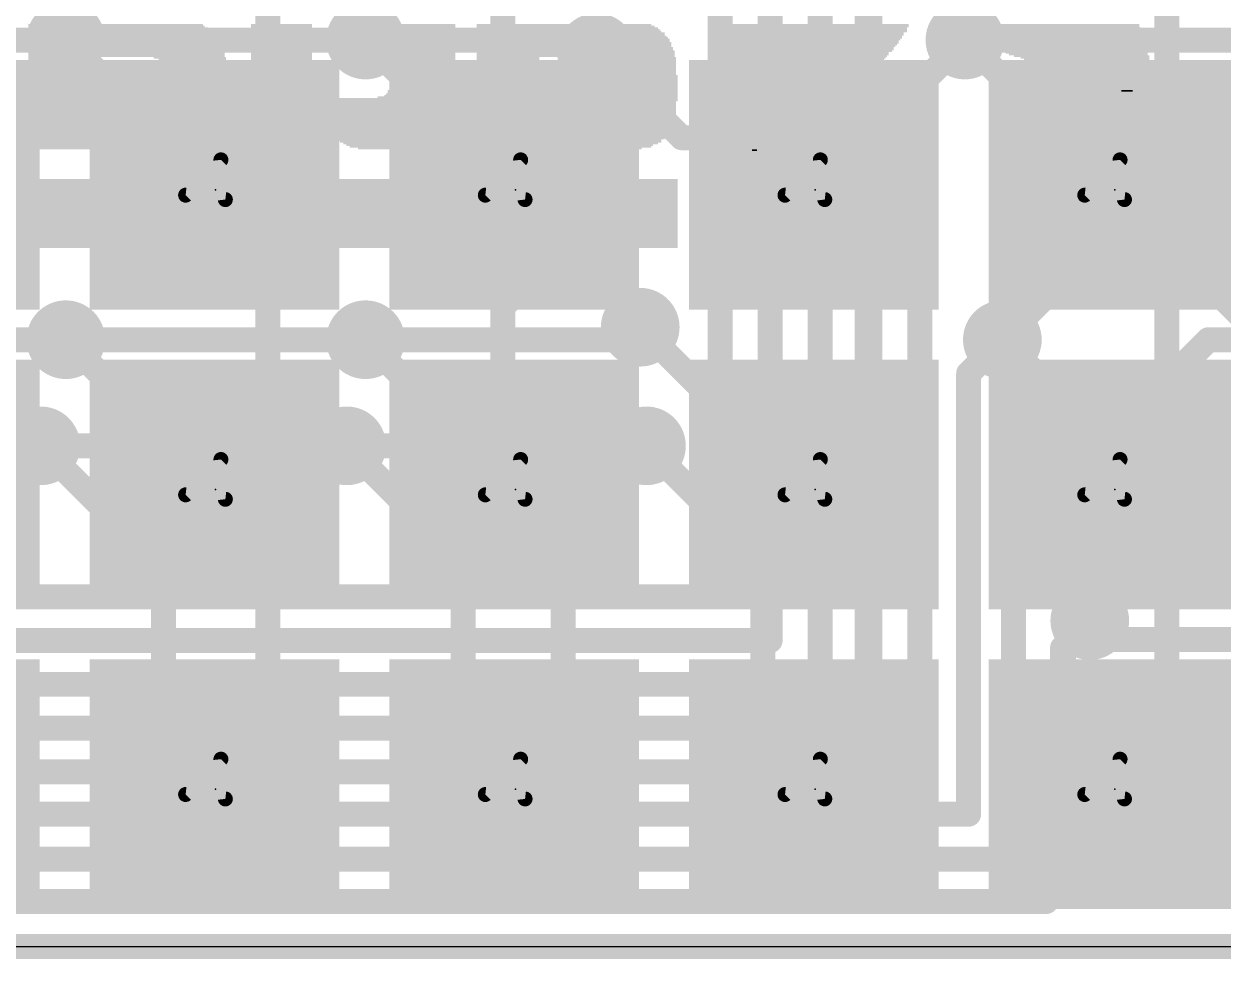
# Model space of a CAD drawing. Extents: x -0.1 to 66, y -0.1 to 31.
# Drawn here: x 24.35 to 36.55, y -0.13 to 9.38 of the extents above; entities that cross this region are included whole.
import ezdxf

# ---------------------------------------------------------------- set-up
doc = ezdxf.new("R2010")
doc.units = 0
for name, color, linetype in [('1', 12, 'CONTINUOUS'), ('16', 132, 'CONTINUOUS'), ('18', 110, 'CONTINUOUS'), ('20', 53, 'CONTINUOUS'), ('21', 40, 'CONTINUOUS'), ('22', 6, 'CONTINUOUS'), ('23', 40, 'CONTINUOUS')]:
    doc.layers.add(name, color=color, linetype=linetype)

# ---------------------------------------------------------------- blocks, each defined once
blk = doc.blocks.new('RECT')
blk.add_solid([(-0.5, -0.5), (0.5, -0.5), (-0.5, 0.5), (0.5, 0.5)])
blk = doc.blocks.new('ROUNDV')
at = {"const_width": 0.5}
blk.add_lwpolyline([(0, -0.25, 1), (0, 0.25, 1), (0, -0.25)], format="xyb", dxfattribs=at)

msp = doc.modelspace()

# ---------------------------------------------------------------- linework, layer by layer
at = {"layer": '1', "const_width": 0.254}
for points in [[(26.832, 7.1659), (26.832, 10.2139)], [(32.928, 7.1659), (32.928, 10.2139)], [(35.976, 7.1659), (35.976, 10.2139)], [(29.2227, 8.9662), (29.2227, 9.5565)], [(25.7714, 8.2265), (24.7777, 9.2202)], [(27.8257, 9.2202), (28.8194, 8.2265)], [(33.9217, 9.2202), (34.9154, 8.2265)], [(31.0419, 8.2265), (30.1752, 9.0932)], [(29.88, 8.3089), (29.2227, 8.9662)], [(29.88, 7.1659), (29.88, 8.3089)], [(29.88, 8.3089), (29.88, 8.3089)], [(31.8674, 8.2265), (31.0419, 8.2265)], [(26.832, 4.1179), (26.832, 7.1659)], [(29.2227, 6.5085), (29.88, 7.1659)], [(32.928, 4.1179), (32.928, 7.1659)], [(35.976, 7.1659), (35.976, 4.1179)], [(36.9697, 6.1722), (35.976, 7.1659)], [(29.2227, 5.9182), (29.2227, 6.5085)], [(31.7404, 5.1785), (30.6197, 6.2992)], [(25.7714, 5.1785), (24.7777, 6.1722)], [(28.8194, 5.1785), (27.8257, 6.1722)], [(34.9154, 5.5595), (34.3027, 6.1722)], [(29.88, 5.2609), (29.2227, 5.9182)], [(34.9154, 5.1785), (34.9154, 5.5595)], [(29.88, 5.2609), (29.88, 4.1179)], [(31.8674, 5.1785), (31.7404, 5.1785)], [(25.7714, 3.845), (24.5237, 5.0927)], [(28.8194, 3.9085), (27.6352, 5.0927)], [(31.8674, 3.9085), (30.6832, 5.0927)], [(26.832, 1.0699), (26.832, 4.1179)], [(29.8354, 4.0732), (29.88, 4.1179)], [(29.8354, 4.0732), (29.8354, 1.1145)], [(29.88, 4.1179), (29.88, 4.1179)], [(32.928, 1.0699), (32.928, 4.1179)], [(35.976, 1.0699), (35.976, 4.1179)], [(28.8194, 2.1305), (28.8194, 3.9085)], [(31.8674, 2.1305), (31.8674, 3.9085)], [(25.7714, 2.1305), (25.7714, 3.845)], [(34.9154, 3.0384), (35.1917, 3.3147)], [(34.9154, 2.1305), (34.9154, 3.0384)], [(29.8354, 1.1145), (29.88, 1.0699)]]:
    msp.add_lwpolyline(points, dxfattribs=at)
at = {"layer": '1', "const_width": 0.127}
for points in [[(24.8226, 9.2651, 1), (24.7328, 9.1753)], [(27.8706, 9.2651, 1), (27.7808, 9.1753)], [(33.9666, 9.2651, 1), (33.8768, 9.1753)], [(30.2201, 9.1381, 1), (30.1303, 9.0483)], [(29.2676, 9.0111, 1), (29.1778, 8.9213)], [(29.1592, 8.9662, 1), (29.2862, 8.9662)], [(29.9435, 8.3089, 1), (29.8165, 8.3089)], [(29.8351, 8.3538, 1), (29.9249, 8.264)], [(29.9249, 8.264, 1), (29.8351, 8.3538)], [(29.8351, 8.264, 1), (29.9249, 8.3538)], [(25.7265, 8.1816, 1), (25.8163, 8.2714)], [(28.7745, 8.1816, 1), (28.8643, 8.2714)], [(31.0419, 8.29, 1), (31.0419, 8.163)], [(30.997, 8.1816, 1), (31.0868, 8.2714)], [(31.8674, 8.163, 1), (31.8674, 8.29)], [(34.8705, 8.1816, 1), (34.9603, 8.2714)], [(26.8955, 7.1659, 1), (26.7685, 7.1659)], [(26.7685, 7.1659, 1), (26.8955, 7.1659)], [(29.8165, 7.1659, 1), (29.9435, 7.1659)], [(29.9249, 7.121, 1), (29.8351, 7.2108)], [(32.9915, 7.1659, 1), (32.8645, 7.1659)], [(32.8645, 7.1659, 1), (32.9915, 7.1659)], [(36.0395, 7.1659, 1), (35.9125, 7.1659)], [(36.0209, 7.2108, 1), (35.9311, 7.121)], [(35.9125, 7.1659, 1), (36.0395, 7.1659)], [(29.2862, 6.5085, 1), (29.1592, 6.5085)], [(29.1778, 6.5534, 1), (29.2676, 6.4636)], [(30.6646, 6.3441, 1), (30.5748, 6.2543)], [(24.8226, 6.2171, 1), (24.7328, 6.1273)], [(27.8706, 6.2171, 1), (27.7808, 6.1273)], [(34.3476, 6.2171, 1), (34.2578, 6.1273)], [(29.2676, 5.9631, 1), (29.1778, 5.8733)], [(29.1592, 5.9182, 1), (29.2862, 5.9182)], [(34.9789, 5.5595, 1), (34.8519, 5.5595)], [(34.8705, 5.5146, 1), (34.9603, 5.6044)], [(29.9435, 5.2609, 1), (29.8165, 5.2609)], [(29.8351, 5.216, 1), (29.9249, 5.3058)], [(25.7265, 5.1336, 1), (25.8163, 5.2234)], [(28.7745, 5.1336, 1), (28.8643, 5.2234)], [(31.7404, 5.242, 1), (31.7404, 5.115)], [(31.6955, 5.1336, 1), (31.7853, 5.2234)], [(31.8674, 5.115, 1), (31.8674, 5.242)], [(24.5686, 5.1376, 1), (24.4788, 5.0478)], [(27.6801, 5.1376, 1), (27.5903, 5.0478)], [(30.7281, 5.1376, 1), (30.6383, 5.0478)], [(34.8519, 5.1785, 1), (34.9789, 5.1785)], [(26.8955, 4.1179, 1), (26.7685, 4.1179)], [(26.7685, 4.1179, 1), (26.8955, 4.1179)], [(29.8989, 4.0732, 1), (29.7719, 4.0732)], [(29.7905, 4.1181, 1), (29.8803, 4.0283)], [(29.8351, 4.1628, 1), (29.9249, 4.073)], [(29.8165, 4.1179, 1), (29.9435, 4.1179)], [(29.9249, 4.073, 1), (29.8351, 4.1628)], [(29.9249, 4.073, 1), (29.8351, 4.1628)], [(32.9915, 4.1179, 1), (32.8645, 4.1179)], [(32.8645, 4.1179, 1), (32.9915, 4.1179)], [(36.0395, 4.1179, 1), (35.9125, 4.1179)], [(35.9125, 4.1179, 1), (36.0395, 4.1179)], [(28.8829, 3.9085, 1), (28.7559, 3.9085)], [(31.9309, 3.9085, 1), (31.8039, 3.9085)], [(25.8349, 3.845, 1), (25.7079, 3.845)], [(25.7265, 3.8001, 1), (25.8163, 3.8899)], [(28.7745, 3.8636, 1), (28.8643, 3.9534)], [(31.8225, 3.8636, 1), (31.9123, 3.9534)], [(35.2366, 3.2698, 1), (35.1468, 3.3596)], [(34.9789, 3.0384, 1), (34.8519, 3.0384)], [(34.8705, 3.0833, 1), (34.9603, 2.9935)], [(25.7079, 2.1305, 1), (25.8349, 2.1305)], [(28.7559, 2.1305, 1), (28.8829, 2.1305)], [(31.8039, 2.1305, 1), (31.9309, 2.1305)], [(34.8519, 2.1305, 1), (34.9789, 2.1305)], [(29.8803, 1.1594, 1), (29.7905, 1.0696)], [(26.7685, 1.0699, 1), (26.8955, 1.0699)], [(29.7719, 1.1145, 1), (29.8989, 1.1145)], [(29.8351, 1.025, 1), (29.9249, 1.1148)], [(32.8645, 1.0699, 1), (32.9915, 1.0699)], [(35.9125, 1.0699, 1), (36.0395, 1.0699)]]:
    msp.add_lwpolyline(points, format="xyb", dxfattribs=at)
at = {"layer": '16', "const_width": 0.254}
for points in [[(31.4325, 18.923), (31.4325, 3.7465)], [(31.9405, 16.383), (31.9405, 3.1115)], [(32.4485, 13.843), (32.4485, 2.667)], [(32.9565, 11.303), (32.9565, 2.2225)], [(21.7297, 9.2202), (24.7777, 9.2202)], [(24.7777, 9.2202), (27.8257, 9.2202)], [(27.8257, 9.2202), (30.0482, 9.2202)], [(30.0482, 9.2202), (30.1752, 9.0932)], [(33.4645, 8.763), (33.9217, 9.2202)], [(36.9697, 9.2202), (33.9217, 9.2202)], [(33.4645, 8.763), (33.4645, 1.778)], [(35.8267, 7.6962), (34.3027, 6.1722)], [(35.8267, 7.6962), (38.4937, 7.6962)], [(30.4927, 6.1722), (30.6197, 6.2992)], [(24.7777, 6.1722), (21.7297, 6.1722)], [(27.5718, 6.1722), (24.7777, 6.1722)], [(27.8257, 6.1722), (27.5718, 6.1722)], [(27.8257, 6.1722), (30.4927, 6.1722)], [(33.9598, 5.8293), (34.3027, 6.1722)], [(34.417, 4.191), (36.3982, 6.1722)], [(36.3982, 6.1722), (36.9697, 6.1722)], [(33.9598, 1.3462), (33.9598, 5.8293)], [(21.4757, 5.0927), (24.5237, 5.0927)], [(24.5237, 5.0927), (27.6352, 5.0927)], [(30.6832, 5.0927), (27.6352, 5.0927)], [(34.417, 4.191), (34.417, 0.889)], [(31.4325, 3.7465), (31.242, 3.556)], [(31.242, 3.556), (8.509, 3.556)], [(34.925, 3.048), (35.1917, 3.3147)], [(35.3822, 3.1242), (35.1917, 3.3147)], [(31.9405, 3.1115), (8.1915, 3.1115)], [(34.925, 0.635), (34.925, 3.048)], [(36.9697, 3.1242), (35.3822, 3.1242)], [(32.4485, 2.667), (7.874, 2.667)], [(32.9565, 2.2225), (7.493, 2.2225)], [(33.4645, 1.778), (7.112, 1.778)], [(33.9598, 1.3462), (6.7818, 1.3462)], [(34.417, 0.889), (3.429, 0.889)], [(34.7472, 0.4572), (34.925, 0.635)], [(3.0988, 0.4572), (34.7472, 0.4572)], [(0, 0), (65.913, 0)]]:
    msp.add_lwpolyline(points, dxfattribs=at)
at = {"layer": '16', "const_width": 0.127}
for points in [[(24.7777, 9.2837, 1), (24.7777, 9.1567)], [(24.7777, 9.1567, 1), (24.7777, 9.2837)], [(27.8257, 9.2837, 1), (27.8257, 9.1567)], [(27.8257, 9.1567, 1), (27.8257, 9.2837)], [(30.0931, 9.2651, 1), (30.0033, 9.1753)], [(30.0482, 9.1567, 1), (30.0482, 9.2837)], [(33.9217, 9.2837, 1), (33.9217, 9.1567)], [(33.9666, 9.1753, 1), (33.8768, 9.2651)], [(30.1303, 9.0483, 1), (30.2201, 9.1381)], [(33.528, 8.763, 1), (33.401, 8.763)], [(33.4196, 8.8079, 1), (33.5094, 8.7181)], [(35.8267, 7.7597, 1), (35.8267, 7.6327)], [(35.8716, 7.6513, 1), (35.7818, 7.7411)], [(30.6646, 6.2543, 1), (30.5748, 6.3441)], [(24.7777, 6.2357, 1), (24.7777, 6.1087)], [(24.7777, 6.1087, 1), (24.7777, 6.2357)], [(27.5718, 6.2357, 1), (27.5718, 6.1087)], [(27.5718, 6.1087, 1), (27.5718, 6.2357)], [(27.8257, 6.2357, 1), (27.8257, 6.1087)], [(27.8257, 6.1087, 1), (27.8257, 6.2357)], [(30.4478, 6.2171, 1), (30.5376, 6.1273)], [(30.4927, 6.1087, 1), (30.4927, 6.2357)], [(34.2578, 6.2171, 1), (34.3476, 6.1273)], [(34.3476, 6.1273, 1), (34.2578, 6.2171)], [(36.3982, 6.2357, 1), (36.3982, 6.1087)], [(36.4431, 6.1273, 1), (36.3533, 6.2171)], [(34.0233, 5.8293, 1), (33.8963, 5.8293)], [(33.9149, 5.8742, 1), (34.0047, 5.7844)], [(24.5237, 5.1562, 1), (24.5237, 5.0292)], [(24.5237, 5.0292, 1), (24.5237, 5.1562)], [(27.6352, 5.1562, 1), (27.6352, 5.0292)], [(27.6352, 5.0292, 1), (27.6352, 5.1562)], [(30.6832, 5.0292, 1), (30.6832, 5.1562)], [(34.4805, 4.191, 1), (34.3535, 4.191)], [(34.3721, 4.2359, 1), (34.4619, 4.1461)], [(31.369, 3.7465, 1), (31.496, 3.7465)], [(31.4774, 3.7016, 1), (31.3876, 3.7914)], [(31.1971, 3.6009, 1), (31.2869, 3.5111)], [(31.242, 3.4925, 1), (31.242, 3.6195)], [(35.2366, 3.3596, 1), (35.1468, 3.2698)], [(35.2366, 3.2698, 1), (35.1468, 3.3596)], [(31.877, 3.1115, 1), (32.004, 3.1115)], [(31.9405, 3.048, 1), (31.9405, 3.175)], [(34.9885, 3.048, 1), (34.8615, 3.048)], [(35.3822, 3.1877, 1), (35.3822, 3.0607)], [(35.3373, 3.0793, 1), (35.4271, 3.1691)], [(34.8801, 3.0929, 1), (34.9699, 3.0031)], [(32.385, 2.667, 1), (32.512, 2.667)], [(32.4485, 2.6035, 1), (32.4485, 2.7305)], [(32.9565, 2.159, 1), (32.9565, 2.286)], [(32.893, 2.2225, 1), (33.02, 2.2225)], [(33.401, 1.778, 1), (33.528, 1.778)], [(33.4645, 1.7145, 1), (33.4645, 1.8415)], [(33.9598, 1.2827, 1), (33.9598, 1.4097)], [(33.8963, 1.3462, 1), (34.0233, 1.3462)], [(34.417, 0.8255, 1), (34.417, 0.9525)], [(34.3535, 0.889, 1), (34.4805, 0.889)], [(34.9699, 0.5901, 1), (34.8801, 0.6799)], [(34.8615, 0.635, 1), (34.9885, 0.635)], [(34.7023, 0.5021, 1), (34.7921, 0.4123)], [(34.7472, 0.3937, 1), (34.7472, 0.5207)]]:
    msp.add_lwpolyline(points, format="xyb", dxfattribs=at)
at = {"layer": '20'}
msp.add_line((3, 0), (62, 0), dxfattribs=at)
at = {"layer": '21', "const_width": 0.1524}
for points in [[(26.3556, 8.0015), (25.9964, 7.6423)], [(26.4005, 7.5974), (26.3556, 8.0015)], [(29.4036, 8.0015), (29.0444, 7.6423)], [(29.4485, 7.5974), (29.4036, 8.0015)], [(32.4516, 8.0015), (32.0924, 7.6423)], [(32.4965, 7.5974), (32.4516, 8.0015)], [(35.4996, 8.0015), (35.1404, 7.6423)], [(35.5445, 7.5974), (35.4996, 8.0015)], [(26.2789, 7.9248), (26.3641, 7.9248)], [(29.3269, 7.9248), (29.4121, 7.9248)], [(32.3749, 7.9248), (32.4601, 7.9248)], [(35.4229, 7.9248), (35.5081, 7.9248)], [(26.1265, 7.7724), (26.381, 7.7724)], [(29.1745, 7.7724), (29.429, 7.7724)], [(32.2225, 7.7724), (32.477, 7.7724)], [(35.2705, 7.7724), (35.525, 7.7724)], [(25.9964, 7.6423), (26.4005, 7.5974)], [(26.1972, 7.62), (26.398, 7.62)], [(29.0444, 7.6423), (29.4485, 7.5974)], [(29.2452, 7.62), (29.446, 7.62)], [(32.0924, 7.6423), (32.4965, 7.5974)], [(32.2932, 7.62), (32.494, 7.62)], [(35.1404, 7.6423), (35.5445, 7.5974)], [(35.3412, 7.62), (35.542, 7.62)], [(26.3556, 4.9535), (25.9964, 4.5943)], [(26.4005, 4.5494), (26.3556, 4.9535)], [(29.4036, 4.9535), (29.0444, 4.5943)], [(29.4485, 4.5494), (29.4036, 4.9535)], [(32.4516, 4.9535), (32.0924, 4.5943)], [(32.4965, 4.5494), (32.4516, 4.9535)], [(35.4996, 4.9535), (35.1404, 4.5943)], [(35.5445, 4.5494), (35.4996, 4.9535)], [(26.2789, 4.8768), (26.3641, 4.8768)], [(29.3269, 4.8768), (29.4121, 4.8768)], [(32.3749, 4.8768), (32.4601, 4.8768)], [(35.4229, 4.8768), (35.5081, 4.8768)], [(26.1265, 4.7244), (26.381, 4.7244)], [(29.1745, 4.7244), (29.429, 4.7244)], [(32.2225, 4.7244), (32.477, 4.7244)], [(35.2705, 4.7244), (35.525, 4.7244)], [(25.9964, 4.5943), (26.4005, 4.5494)], [(26.1972, 4.572), (26.398, 4.572)], [(29.0444, 4.5943), (29.4485, 4.5494)], [(29.2452, 4.572), (29.446, 4.572)], [(32.0924, 4.5943), (32.4965, 4.5494)], [(32.2932, 4.572), (32.494, 4.572)], [(35.1404, 4.5943), (35.5445, 4.5494)], [(35.3412, 4.572), (35.542, 4.572)], [(26.3556, 1.9055), (25.9964, 1.5463)], [(26.4005, 1.5014), (26.3556, 1.9055)], [(29.4036, 1.9055), (29.0444, 1.5463)], [(29.4485, 1.5014), (29.4036, 1.9055)], [(32.4516, 1.9055), (32.0924, 1.5463)], [(32.4965, 1.5014), (32.4516, 1.9055)], [(35.4996, 1.9055), (35.1404, 1.5463)], [(35.5445, 1.5014), (35.4996, 1.9055)], [(26.2789, 1.8288), (26.3641, 1.8288)], [(29.3269, 1.8288), (29.4121, 1.8288)], [(32.3749, 1.8288), (32.4601, 1.8288)], [(35.4229, 1.8288), (35.5081, 1.8288)], [(26.1265, 1.6764), (26.381, 1.6764)], [(29.1745, 1.6764), (29.429, 1.6764)], [(32.2225, 1.6764), (32.477, 1.6764)], [(35.2705, 1.6764), (35.525, 1.6764)], [(25.9964, 1.5463), (26.4005, 1.5014)], [(26.1972, 1.524), (26.398, 1.524)], [(29.0444, 1.5463), (29.4485, 1.5014)], [(29.2452, 1.524), (29.446, 1.524)], [(32.0924, 1.5463), (32.4965, 1.5014)], [(32.2932, 1.524), (32.494, 1.524)], [(35.1404, 1.5463), (35.5445, 1.5014)], [(35.3412, 1.524), (35.542, 1.524)]]:
    msp.add_lwpolyline(points, dxfattribs=at)
at = {"layer": '21', "const_width": 0.0762}
for points in [[(26.3934, 8.0057, 1), (26.3177, 7.9973)], [(26.3825, 7.9746, 1), (26.3286, 8.0285)], [(29.4414, 8.0057, 1), (29.3657, 7.9973)], [(29.4305, 7.9746, 1), (29.3766, 8.0285)], [(32.4894, 8.0057, 1), (32.4137, 7.9973)], [(32.4785, 7.9746, 1), (32.4246, 8.0285)], [(35.5374, 8.0057, 1), (35.4617, 7.9973)], [(35.5265, 7.9746, 1), (35.4726, 8.0285)], [(26.2789, 7.9629, 1), (26.2789, 7.8867)], [(26.3641, 7.8867, 1), (26.3641, 7.9629)], [(29.3269, 7.9629, 1), (29.3269, 7.8867)], [(29.4121, 7.8867, 1), (29.4121, 7.9629)], [(32.3749, 7.9629, 1), (32.3749, 7.8867)], [(32.4601, 7.8867, 1), (32.4601, 7.9629)], [(35.4229, 7.9629, 1), (35.4229, 7.8867)], [(35.5081, 7.8867, 1), (35.5081, 7.9629)], [(26.1265, 7.8105, 1), (26.1265, 7.7343)], [(26.381, 7.7343, 1), (26.381, 7.8105)], [(29.1745, 7.8105, 1), (29.1745, 7.7343)], [(29.429, 7.7343, 1), (29.429, 7.8105)], [(32.2225, 7.8105, 1), (32.2225, 7.7343)], [(32.477, 7.7343, 1), (32.477, 7.8105)], [(35.2705, 7.8105, 1), (35.2705, 7.7343)], [(35.525, 7.7343, 1), (35.525, 7.8105)], [(25.9694, 7.6693, 1), (26.0233, 7.6154)], [(26.0006, 7.6802, 1), (25.9922, 7.6044)], [(26.1972, 7.6581, 1), (26.1972, 7.5819)], [(26.398, 7.5819, 1), (26.398, 7.6581)], [(29.0174, 7.6693, 1), (29.0713, 7.6154)], [(29.0486, 7.6802, 1), (29.0402, 7.6044)], [(29.2452, 7.6581, 1), (29.2452, 7.5819)], [(29.446, 7.5819, 1), (29.446, 7.6581)], [(32.0654, 7.6693, 1), (32.1193, 7.6154)], [(32.0966, 7.6802, 1), (32.0882, 7.6044)], [(32.2932, 7.6581, 1), (32.2932, 7.5819)], [(32.494, 7.5819, 1), (32.494, 7.6581)], [(35.1134, 7.6693, 1), (35.1673, 7.6154)], [(35.1446, 7.6802, 1), (35.1362, 7.6044)], [(35.3412, 7.6581, 1), (35.3412, 7.5819)], [(35.542, 7.5819, 1), (35.542, 7.6581)], [(26.3626, 7.5932, 1), (26.4383, 7.6016)], [(26.3963, 7.5595, 1), (26.4047, 7.6353)], [(29.4106, 7.5932, 1), (29.4863, 7.6016)], [(29.4443, 7.5595, 1), (29.4527, 7.6353)], [(32.4586, 7.5932, 1), (32.5343, 7.6016)], [(32.4923, 7.5595, 1), (32.5007, 7.6353)], [(35.5066, 7.5932, 1), (35.5823, 7.6016)], [(35.5403, 7.5595, 1), (35.5487, 7.6353)], [(26.3934, 4.9577, 1), (26.3177, 4.9493)], [(26.3825, 4.9266, 1), (26.3286, 4.9805)], [(29.4414, 4.9577, 1), (29.3657, 4.9493)], [(29.4305, 4.9266, 1), (29.3766, 4.9805)], [(32.4894, 4.9577, 1), (32.4137, 4.9493)], [(32.4785, 4.9266, 1), (32.4246, 4.9805)], [(35.5374, 4.9577, 1), (35.4617, 4.9493)], [(35.5265, 4.9266, 1), (35.4726, 4.9805)], [(26.2789, 4.9149, 1), (26.2789, 4.8387)], [(26.3641, 4.8387, 1), (26.3641, 4.9149)], [(29.3269, 4.9149, 1), (29.3269, 4.8387)], [(29.4121, 4.8387, 1), (29.4121, 4.9149)], [(32.3749, 4.9149, 1), (32.3749, 4.8387)], [(32.4601, 4.8387, 1), (32.4601, 4.9149)], [(35.4229, 4.9149, 1), (35.4229, 4.8387)], [(35.5081, 4.8387, 1), (35.5081, 4.9149)], [(26.1265, 4.7625, 1), (26.1265, 4.6863)], [(26.381, 4.6863, 1), (26.381, 4.7625)], [(29.1745, 4.7625, 1), (29.1745, 4.6863)], [(29.429, 4.6863, 1), (29.429, 4.7625)], [(32.2225, 4.7625, 1), (32.2225, 4.6863)], [(32.477, 4.6863, 1), (32.477, 4.7625)], [(35.2705, 4.7625, 1), (35.2705, 4.6863)], [(35.525, 4.6863, 1), (35.525, 4.7625)], [(25.9694, 4.6213, 1), (26.0233, 4.5674)], [(26.0006, 4.6322, 1), (25.9922, 4.5564)], [(26.1972, 4.6101, 1), (26.1972, 4.5339)], [(26.398, 4.5339, 1), (26.398, 4.6101)], [(29.0174, 4.6213, 1), (29.0713, 4.5674)], [(29.0486, 4.6322, 1), (29.0402, 4.5564)], [(29.2452, 4.6101, 1), (29.2452, 4.5339)], [(29.446, 4.5339, 1), (29.446, 4.6101)], [(32.0654, 4.6213, 1), (32.1193, 4.5674)], [(32.0966, 4.6322, 1), (32.0882, 4.5564)], [(32.2932, 4.6101, 1), (32.2932, 4.5339)], [(32.494, 4.5339, 1), (32.494, 4.6101)], [(35.1134, 4.6213, 1), (35.1673, 4.5674)], [(35.1446, 4.6322, 1), (35.1362, 4.5564)], [(35.3412, 4.6101, 1), (35.3412, 4.5339)], [(35.542, 4.5339, 1), (35.542, 4.6101)], [(26.3626, 4.5452, 1), (26.4383, 4.5536)], [(26.3963, 4.5115, 1), (26.4047, 4.5873)], [(29.4106, 4.5452, 1), (29.4863, 4.5536)], [(29.4443, 4.5115, 1), (29.4527, 4.5873)], [(32.4586, 4.5452, 1), (32.5343, 4.5536)], [(32.4923, 4.5115, 1), (32.5007, 4.5873)], [(35.5066, 4.5452, 1), (35.5823, 4.5536)], [(35.5403, 4.5115, 1), (35.5487, 4.5873)], [(26.3934, 1.9097, 1), (26.3177, 1.9013)], [(26.3825, 1.8786, 1), (26.3286, 1.9325)], [(29.4414, 1.9097, 1), (29.3657, 1.9013)], [(29.4305, 1.8786, 1), (29.3766, 1.9325)], [(32.4894, 1.9097, 1), (32.4137, 1.9013)], [(32.4785, 1.8786, 1), (32.4246, 1.9325)], [(35.5374, 1.9097, 1), (35.4617, 1.9013)], [(35.5265, 1.8786, 1), (35.4726, 1.9325)], [(26.2789, 1.8669, 1), (26.2789, 1.7907)], [(26.3641, 1.7907, 1), (26.3641, 1.8669)], [(29.3269, 1.8669, 1), (29.3269, 1.7907)], [(29.4121, 1.7907, 1), (29.4121, 1.8669)], [(32.3749, 1.8669, 1), (32.3749, 1.7907)], [(32.4601, 1.7907, 1), (32.4601, 1.8669)], [(35.4229, 1.8669, 1), (35.4229, 1.7907)], [(35.5081, 1.7907, 1), (35.5081, 1.8669)], [(26.1265, 1.7145, 1), (26.1265, 1.6383)], [(26.381, 1.6383, 1), (26.381, 1.7145)], [(29.1745, 1.7145, 1), (29.1745, 1.6383)], [(29.429, 1.6383, 1), (29.429, 1.7145)], [(32.2225, 1.7145, 1), (32.2225, 1.6383)], [(32.477, 1.6383, 1), (32.477, 1.7145)], [(35.2705, 1.7145, 1), (35.2705, 1.6383)], [(35.525, 1.6383, 1), (35.525, 1.7145)], [(25.9694, 1.5733, 1), (26.0233, 1.5194)], [(26.0006, 1.5842, 1), (25.9922, 1.5084)], [(26.1972, 1.5621, 1), (26.1972, 1.4859)], [(26.398, 1.4859, 1), (26.398, 1.5621)], [(29.0174, 1.5733, 1), (29.0713, 1.5194)], [(29.0486, 1.5842, 1), (29.0402, 1.5084)], [(29.2452, 1.5621, 1), (29.2452, 1.4859)], [(29.446, 1.4859, 1), (29.446, 1.5621)], [(32.0654, 1.5733, 1), (32.1193, 1.5194)], [(32.0966, 1.5842, 1), (32.0882, 1.5084)], [(32.2932, 1.5621, 1), (32.2932, 1.4859)], [(32.494, 1.4859, 1), (32.494, 1.5621)], [(35.1134, 1.5733, 1), (35.1673, 1.5194)], [(35.1446, 1.5842, 1), (35.1362, 1.5084)], [(35.3412, 1.5621, 1), (35.3412, 1.4859)], [(35.542, 1.4859, 1), (35.542, 1.5621)], [(26.3626, 1.4972, 1), (26.4383, 1.5056)], [(26.3963, 1.4635, 1), (26.4047, 1.5393)], [(29.4106, 1.4972, 1), (29.4863, 1.5056)], [(29.4443, 1.4635, 1), (29.4527, 1.5393)], [(32.4586, 1.4972, 1), (32.5343, 1.5056)], [(32.4923, 1.4635, 1), (32.5007, 1.5393)], [(35.5066, 1.4972, 1), (35.5823, 1.5056)], [(35.5403, 1.4635, 1), (35.5487, 1.5393)]]:
    msp.add_lwpolyline(points, format="xyb", dxfattribs=at)
at = {"layer": '23'}
for p in [(26.3017, 7.6962), (29.3497, 7.6962), (32.3977, 7.6962), (35.4457, 7.6962), (26.3017, 4.6482), (29.3497, 4.6482), (32.3977, 4.6482), (35.4457, 4.6482), (26.3017, 1.6002), (29.3497, 1.6002), (32.3977, 1.6002), (35.4457, 1.6002)]:
    msp.add_point(p, dxfattribs=at)

# ---------------------------------------------------------------- block references
at = {"layer": '1', "xscale": 0.8, "yscale": 0.8, "rotation": 225}
for p in [(25.7714, 8.2265), (28.8194, 8.2265), (31.8674, 8.2265), (34.9154, 8.2265), (26.832, 7.1659), (29.88, 7.1659), (32.928, 7.1659), (35.976, 7.1659), (25.7714, 5.1785), (28.8194, 5.1785), (31.8674, 5.1785), (34.9154, 5.1785), (26.832, 4.1179), (29.88, 4.1179), (32.928, 4.1179), (35.976, 4.1179), (25.7714, 2.1305), (28.8194, 2.1305), (31.8674, 2.1305), (34.9154, 2.1305), (26.832, 1.0699), (29.88, 1.0699), (32.928, 1.0699), (35.976, 1.0699)]:
    msp.add_blockref('RECT', p, dxfattribs=at)
at = {"layer": '18', "xscale": 0.8001, "yscale": 0.8001}
for p in [(24.7777, 9.2202), (24.7777, 9.2202), (27.8257, 9.2202), (27.8257, 9.2202), (33.9217, 9.2202), (33.9217, 9.2202), (30.1752, 9.0932), (30.1752, 9.0932), (30.6197, 6.2992), (30.6197, 6.2992), (24.7777, 6.1722), (24.7777, 6.1722), (27.8257, 6.1722), (27.8257, 6.1722), (34.3027, 6.1722), (34.3027, 6.1722), (24.5237, 5.0927), (24.5237, 5.0927), (27.6352, 5.0927), (27.6352, 5.0927), (30.6832, 5.0927), (30.6832, 5.0927), (35.1917, 3.3147), (35.1917, 3.3147)]:
    msp.add_blockref('ROUNDV', p, dxfattribs=at)
at = {"layer": '21', "xscale": 2.54, "yscale": 2.54}
for p in [(23.241, 7.747), (26.289, 7.747), (29.337, 7.747), (32.385, 7.747), (35.433, 7.747), (23.241, 4.699), (26.289, 4.699), (29.337, 4.699), (32.385, 4.699), (35.433, 4.699), (23.241, 1.651), (26.289, 1.651), (29.337, 1.651), (32.385, 1.651), (35.433, 1.651)]:
    msp.add_blockref('RECT', p, dxfattribs=at)
at = {"layer": '21', "xscale": 0.762, "yscale": 0.127, "rotation": 225}
for p in [(26.4454, 7.5525), (29.4934, 7.5525), (32.5414, 7.5525), (35.5894, 7.5525), (26.4454, 4.5045), (29.4934, 4.5045), (32.5414, 4.5045), (35.5894, 4.5045), (26.4454, 1.4565), (29.4934, 1.4565), (32.5414, 1.4565), (35.5894, 1.4565)]:
    msp.add_blockref('RECT', p, dxfattribs=at)
at = {"layer": '22', "rotation": 180}
for p, xscale, yscale in [((25.3106, 9.3416), 1.8272, 0.0168), ((25.319, 9.3248), 1.844, 0.0167), ((25.2855, 9.3751), 1.7769, 0.0167), ((25.2939, 9.3584), 1.7937, 0.0168), ((25.3358, 9.3081), 1.8775, 0.0168), ((25.3442, 9.2913), 1.8943, 0.0168), ((25.3442, 9.2745), 1.8943, 0.0167), ((26.9703, 9.3751), 0.6203, 0.0167), ((26.9703, 9.3584), 0.6203, 0.0168), ((26.9703, 9.3416), 0.6203, 0.0168), ((26.9703, 9.3248), 0.6203, 0.0167), ((26.9703, 9.3081), 0.6203, 0.0168), ((26.9703, 9.2913), 0.6203, 0.0168), ((26.9703, 9.2745), 0.6203, 0.0167), ((28.4203, 9.3751), 0.637, 0.0167), ((28.4203, 9.3584), 0.637, 0.0168), ((28.4203, 9.3416), 0.637, 0.0168), ((28.4203, 9.3248), 0.637, 0.0167), ((28.4203, 9.3081), 0.637, 0.0168), ((28.4203, 9.2913), 0.637, 0.0168), ((28.4203, 9.2745), 0.637, 0.0167), ((29.862, 9.3584), 1.8105, 0.0168), ((29.9123, 9.2913), 1.9111, 0.0168), ((29.9123, 9.2745), 1.9111, 0.0167), ((29.8788, 9.3416), 1.844, 0.0168), ((29.8872, 9.3248), 1.8608, 0.0167), ((29.8453, 9.3751), 1.7769, 0.0167), ((29.8956, 9.3081), 1.8775, 0.0168), ((32.4353, 9.3751), 1.8272, 0.0167), ((32.4353, 9.3584), 1.8272, 0.0168), ((32.427, 9.3416), 1.8105, 0.0168), ((32.427, 9.3248), 1.8105, 0.0167), ((32.427, 9.3081), 1.8105, 0.0168), ((32.4102, 9.2913), 1.7769, 0.0168), ((32.4102, 9.2745), 1.7769, 0.0167), ((34.7571, 9.3751), 1.8776, 0.0167), ((34.7655, 9.3584), 1.8608, 0.0168), ((34.7823, 9.3416), 1.8609, 0.0168), ((34.7906, 9.3248), 1.8441, 0.0167), ((34.7991, 9.3081), 1.8273, 0.0168), ((34.8158, 9.2913), 1.7938, 0.0168), ((34.8326, 9.2745), 1.7937, 0.0167), ((25.3525, 9.2578), 1.911, 0.0168), ((25.3609, 9.241), 1.9278, 0.0168), ((25.3693, 9.2242), 1.9446, 0.0167), ((25.3693, 9.2075), 1.9446, 0.0168), ((25.3777, 9.1908), 1.9613, 0.0167), ((25.3777, 9.174), 1.9613, 0.0168), ((25.3861, 9.1572), 1.9781, 0.0168), ((25.3861, 9.1405), 1.9781, 0.0167), ((26.9703, 9.2578), 0.6203, 0.0168), ((26.9703, 9.241), 0.6203, 0.0168), ((26.9703, 9.2242), 0.6203, 0.0167), ((26.9703, 9.2075), 0.6203, 0.0168), ((26.9703, 9.1908), 0.6203, 0.0167), ((26.9703, 9.174), 0.6203, 0.0168), ((26.9703, 9.1572), 0.6203, 0.0168), ((26.9703, 9.1405), 0.6203, 0.0167), ((28.4203, 9.2578), 0.637, 0.0168), ((28.4203, 9.241), 0.637, 0.0168), ((28.4203, 9.2242), 0.637, 0.0167), ((28.4203, 9.2075), 0.637, 0.0168), ((28.4203, 9.1908), 0.637, 0.0167), ((28.4203, 9.174), 0.637, 0.0168), ((28.4203, 9.1572), 0.637, 0.0168), ((28.4203, 9.1405), 0.637, 0.0167), ((29.9207, 9.2578), 1.9278, 0.0168), ((29.9291, 9.241), 1.9446, 0.0168), ((29.9375, 9.2242), 1.9613, 0.0167), ((29.9375, 9.2075), 1.9613, 0.0168), ((29.9543, 9.1405), 1.9949, 0.0167), ((29.9459, 9.1908), 1.9781, 0.0167), ((29.9459, 9.174), 1.9781, 0.0168), ((29.9459, 9.1572), 1.9781, 0.0168), ((32.4018, 9.2578), 1.7602, 0.0168), ((32.4018, 9.241), 1.7602, 0.0168), ((32.3934, 9.2242), 1.7434, 0.0167), ((32.385, 9.2075), 1.7266, 0.0168), ((32.385, 9.1908), 1.7266, 0.0167), ((32.3683, 9.1572), 1.6931, 0.0168), ((32.3599, 9.1405), 1.6764, 0.0167), ((32.3767, 9.174), 1.7099, 0.0168), ((34.8493, 9.2578), 1.7602, 0.0168), ((34.8661, 9.241), 1.7267, 0.0168), ((34.8661, 9.2242), 1.7267, 0.0167), ((34.8996, 9.2075), 1.6932, 0.0168), ((34.9247, 9.1908), 1.6764, 0.0167), ((34.9415, 9.174), 1.6428, 0.0168), ((34.9582, 9.1572), 1.6093, 0.0168), ((34.975, 9.1405), 1.5758, 0.0167), ((24.7155, 9.0399), 0.637, 0.0167), ((24.7155, 9.0231), 0.637, 0.0168), ((25.3861, 9.1237), 1.9781, 0.0168), ((25.3945, 9.1069), 1.9949, 0.0168), ((25.3945, 9.0902), 1.9949, 0.0167), ((25.3945, 9.0734), 1.9949, 0.0168), ((25.3945, 9.0566), 1.9949, 0.0168), ((26.0398, 9.0399), 0.7376, 0.0167), ((26.0649, 9.0231), 0.6873, 0.0168), ((26.9703, 9.1237), 0.6203, 0.0168), ((26.9703, 9.1069), 0.6203, 0.0168), ((26.9703, 9.0902), 0.6203, 0.0167), ((26.9703, 9.0734), 0.6203, 0.0168), ((26.9703, 9.0566), 0.6203, 0.0168), ((26.9703, 9.0399), 0.6203, 0.0167), ((26.9703, 9.0231), 0.6203, 0.0168), ((28.4203, 9.1237), 0.637, 0.0168), ((28.4203, 9.1069), 0.637, 0.0168), ((28.4203, 9.0902), 0.637, 0.0167), ((28.4203, 9.0734), 0.637, 0.0168), ((28.4203, 9.0566), 0.637, 0.0168), ((28.4203, 9.0399), 0.637, 0.0167), ((28.4203, 9.0231), 0.637, 0.0168), ((29.9543, 9.1237), 1.9949, 0.0168), ((29.9626, 9.1069), 2.0116, 0.0168), ((29.9626, 9.0902), 2.0116, 0.0167), ((29.9626, 9.0734), 2.0116, 0.0168), ((29.9626, 9.0566), 2.0116, 0.0168), ((29.2753, 9.0399), 0.637, 0.0167), ((29.2753, 9.0231), 0.637, 0.0168), ((30.6164, 9.0399), 0.7376, 0.0167), ((30.6332, 9.0231), 0.7041, 0.0168), ((32.3347, 9.0902), 1.6261, 0.0167), ((32.3347, 9.0734), 1.6261, 0.0168), ((32.3599, 9.1237), 1.6764, 0.0168), ((32.3515, 9.1069), 1.6596, 0.0168), ((32.318, 9.0399), 1.5925, 0.0167), ((32.3096, 9.0231), 1.5758, 0.0168), ((32.3264, 9.0566), 1.6093, 0.0168), ((35.0002, 9.1237), 1.559, 0.0168), ((35.0253, 9.1069), 1.5088, 0.0168), ((35.0588, 9.0902), 1.4417, 0.0167), ((35.0756, 9.0734), 1.4082, 0.0168), ((35.1091, 9.0566), 1.3747, 0.0168), ((35.1427, 9.0399), 1.3076, 0.0167), ((35.1594, 9.0231), 1.2741, 0.0168), ((24.7155, 9.0064), 0.637, 0.0167), ((24.7155, 8.9896), 0.637, 0.0168), ((24.7155, 8.9728), 0.637, 0.0168), ((24.7155, 8.9561), 0.637, 0.0167), ((24.7155, 8.9393), 0.637, 0.0168), ((24.7155, 8.9225), 0.637, 0.0168), ((24.7155, 8.9058), 0.637, 0.0167), ((26.0817, 9.0064), 0.6538, 0.0167), ((26.0901, 8.9896), 0.637, 0.0168), ((26.1069, 8.9728), 0.637, 0.0168), ((26.1069, 8.9561), 0.637, 0.0167), ((26.1152, 8.9393), 0.6203, 0.0168), ((26.1152, 8.9225), 0.6203, 0.0168), ((26.1152, 8.9058), 0.6203, 0.0167), ((26.9703, 9.0064), 0.6203, 0.0167), ((26.9703, 8.9896), 0.6203, 0.0168), ((26.9703, 8.9728), 0.6203, 0.0168), ((26.9703, 8.9561), 0.6203, 0.0167), ((26.9703, 8.9393), 0.6203, 0.0168), ((26.9703, 8.9225), 0.6203, 0.0168), ((26.9703, 8.9058), 0.6203, 0.0167), ((28.4203, 9.0064), 0.637, 0.0167), ((28.4203, 8.9896), 0.637, 0.0168), ((28.4203, 8.9728), 0.637, 0.0168), ((28.4203, 8.9561), 0.637, 0.0167), ((28.4203, 8.9393), 0.637, 0.0168), ((28.4203, 8.9225), 0.637, 0.0168), ((28.4203, 8.9058), 0.637, 0.0167), ((29.2753, 9.0064), 0.637, 0.0167), ((29.2753, 8.9896), 0.637, 0.0168), ((29.2753, 8.9728), 0.637, 0.0168), ((29.2753, 8.9561), 0.637, 0.0167), ((29.2753, 8.9393), 0.637, 0.0168), ((29.2753, 8.9225), 0.637, 0.0168), ((29.2753, 8.9058), 0.637, 0.0167), ((30.6583, 9.0064), 0.6538, 0.0167), ((30.6667, 8.9896), 0.637, 0.0168), ((30.6751, 8.9728), 0.6203, 0.0168), ((30.6751, 8.9561), 0.6203, 0.0167), ((30.6835, 8.9393), 0.6035, 0.0168), ((30.6835, 8.9225), 0.6035, 0.0168), ((30.6835, 8.9058), 0.6035, 0.0167), ((32.2844, 8.9896), 1.5255, 0.0168), ((32.2844, 8.9728), 1.5255, 0.0168), ((32.3012, 9.0064), 1.559, 0.0167), ((32.2677, 8.9561), 1.4919, 0.0167), ((32.2593, 8.9393), 1.4752, 0.0168), ((32.2593, 8.9225), 1.4752, 0.0168), ((32.2426, 8.9058), 1.4417, 0.0167), ((35.193, 9.0064), 1.2405, 0.0167), ((35.2265, 8.9896), 1.1734, 0.0168), ((35.2433, 8.9728), 1.1399, 0.0168), ((35.2684, 8.9561), 1.0896, 0.0167), ((35.3019, 8.9393), 1.0226, 0.0168), ((35.3187, 8.9225), 0.989, 0.0168), ((35.3439, 8.9058), 0.9387, 0.0167), ((24.7155, 8.889), 0.637, 0.0168), ((24.7155, 8.8722), 0.637, 0.0168), ((24.7155, 8.8555), 0.637, 0.0167), ((24.7155, 8.8387), 0.637, 0.0168), ((24.7155, 8.8219), 0.637, 0.0168), ((24.7155, 8.8052), 0.637, 0.0167), ((24.7155, 8.7884), 0.637, 0.0168), ((24.7155, 8.7717), 0.637, 0.0167), ((26.1237, 8.889), 0.6035, 0.0168), ((26.1237, 8.8722), 0.6035, 0.0168), ((26.1237, 8.8555), 0.6035, 0.0167), ((26.1237, 8.8387), 0.6035, 0.0168), ((26.1237, 8.8219), 0.6035, 0.0168), ((26.1237, 8.8052), 0.6035, 0.0167), ((26.1237, 8.7884), 0.6035, 0.0168), ((26.1237, 8.7717), 0.6035, 0.0167), ((26.9703, 8.889), 0.6203, 0.0168), ((26.9703, 8.8722), 0.6203, 0.0168), ((26.9703, 8.8555), 0.6203, 0.0167), ((26.9703, 8.8387), 0.6203, 0.0168), ((26.9703, 8.8219), 0.6203, 0.0168), ((26.9703, 8.8052), 0.6203, 0.0167), ((26.9703, 8.7884), 0.6203, 0.0168), ((26.9703, 8.7717), 0.6203, 0.0167), ((28.4036, 8.7884), 0.6371, 0.0168), ((28.4036, 8.7717), 0.6371, 0.0167), ((28.4203, 8.889), 0.637, 0.0168), ((28.4203, 8.8722), 0.637, 0.0168), ((28.4203, 8.8555), 0.637, 0.0167), ((28.4203, 8.8387), 0.637, 0.0168), ((28.4203, 8.8219), 0.637, 0.0168), ((28.4203, 8.8052), 0.637, 0.0167), ((29.2753, 8.889), 0.637, 0.0168), ((29.2753, 8.8722), 0.637, 0.0168), ((29.2753, 8.8555), 0.637, 0.0167), ((29.2753, 8.8387), 0.637, 0.0168), ((29.2753, 8.8219), 0.637, 0.0168), ((29.2753, 8.8052), 0.637, 0.0167), ((29.2753, 8.7884), 0.637, 0.0168), ((29.2753, 8.7717), 0.637, 0.0167), ((30.6835, 8.889), 0.6035, 0.0168), ((30.6835, 8.8722), 0.6035, 0.0168), ((30.6919, 8.8555), 0.6203, 0.0167), ((30.6919, 8.8387), 0.6203, 0.0168), ((30.6919, 8.8219), 0.6203, 0.0168), ((30.6919, 8.8052), 0.6203, 0.0167), ((30.6919, 8.7884), 0.6203, 0.0168), ((30.6919, 8.7717), 0.6203, 0.0167), ((32.2341, 8.889), 1.4249, 0.0168), ((32.1838, 8.8219), 1.3243, 0.0168), ((32.2174, 8.8722), 1.3914, 0.0168), ((32.209, 8.8555), 1.3746, 0.0167), ((32.1587, 8.7884), 1.274, 0.0168), ((32.1587, 8.7717), 1.274, 0.0167), ((32.1923, 8.8387), 1.3411, 0.0168), ((32.1755, 8.8052), 1.3075, 0.0167), ((35.3773, 8.889), 0.8717, 0.0168), ((35.3941, 8.8722), 0.8382, 0.0168), ((35.4109, 8.8555), 0.7712, 0.0167), ((35.4445, 8.8387), 0.7041, 0.0168), ((35.4528, 8.8219), 0.6538, 0.0168), ((35.4779, 8.8052), 0.6035, 0.0167), ((35.5031, 8.7884), 0.5196, 0.0168), ((35.5115, 8.7717), 0.4694, 0.0167), ((24.7155, 8.7549), 0.637, 0.0168), ((24.7155, 8.7381), 0.637, 0.0168), ((24.7155, 8.7214), 0.637, 0.0167), ((24.7155, 8.7046), 0.637, 0.0168), ((24.7155, 8.6878), 0.637, 0.0168), ((24.7239, 8.6711), 0.6537, 0.0167), ((24.7407, 8.6543), 0.6873, 0.0168), ((26.1152, 8.6878), 0.6203, 0.0168), ((26.1152, 8.6711), 0.6203, 0.0167), ((26.1152, 8.6543), 0.6203, 0.0168), ((26.1237, 8.7549), 0.6035, 0.0168), ((26.1237, 8.7381), 0.6035, 0.0168), ((26.1237, 8.7214), 0.6035, 0.0167), ((26.1237, 8.7046), 0.6035, 0.0168), ((26.987, 8.7046), 0.6538, 0.0168), ((27.0205, 8.6711), 0.7208, 0.0167), ((27.0541, 8.6543), 0.7879, 0.0168), ((26.9703, 8.7549), 0.6203, 0.0168), ((26.9703, 8.7381), 0.6203, 0.0168), ((26.9703, 8.7214), 0.6203, 0.0167), ((27.0122, 8.6878), 0.7041, 0.0168), ((28.3617, 8.6543), 0.6873, 0.0168), ((28.37, 8.6711), 0.6706, 0.0167), ((28.3868, 8.7046), 0.6706, 0.0168), ((28.3868, 8.6878), 0.6706, 0.0168), ((28.3952, 8.7549), 0.6538, 0.0168), ((28.3952, 8.7381), 0.6538, 0.0168), ((28.3952, 8.7214), 0.6538, 0.0167), ((29.2753, 8.7549), 0.637, 0.0168), ((29.2753, 8.7381), 0.637, 0.0168), ((29.2753, 8.7214), 0.637, 0.0167), ((29.2753, 8.7046), 0.637, 0.0168), ((29.2753, 8.6878), 0.637, 0.0168), ((29.292, 8.6711), 0.6705, 0.0167), ((29.3088, 8.6543), 0.704, 0.0168), ((30.6919, 8.7549), 0.6203, 0.0168), ((30.6919, 8.7381), 0.6203, 0.0168), ((30.6919, 8.7214), 0.6203, 0.0167), ((30.6919, 8.7046), 0.6203, 0.0168), ((30.6919, 8.6878), 0.6203, 0.0168), ((30.6919, 8.6711), 0.6203, 0.0167), ((30.6919, 8.6543), 0.6203, 0.0168), ((32.0832, 8.6711), 1.1231, 0.0167), ((32.1252, 8.7381), 1.207, 0.0168), ((32.1168, 8.7214), 1.1902, 0.0167), ((32.1084, 8.7046), 1.1734, 0.0168), ((32.0665, 8.6543), 1.0896, 0.0168), ((32.142, 8.7549), 1.2405, 0.0168), ((32.0917, 8.6878), 1.1399, 0.0168), ((35.5366, 8.7549), 0.3856, 0.0168), ((35.5618, 8.7381), 0.3018, 0.0168), ((35.5534, 8.7214), 0.2514, 0.0167), ((35.5701, 8.7046), 0.1173, 0.0168), ((24.7658, 8.6375), 0.7376, 0.0168), ((24.7993, 8.604), 0.8046, 0.0168), ((24.8412, 8.5873), 0.8884, 0.0167), ((25.4112, 8.5537), 2.0284, 0.0168), ((25.4112, 8.537), 2.0284, 0.0167), ((24.7742, 8.6208), 0.7543, 0.0167), ((24.8664, 8.5705), 0.9387, 0.0168), ((26.0734, 8.5705), 0.7041, 0.0168), ((26.0817, 8.5873), 0.6873, 0.0167), ((26.0985, 8.604), 0.6538, 0.0168), ((26.1069, 8.6375), 0.637, 0.0168), ((26.1069, 8.6208), 0.637, 0.0167), ((27.6827, 8.6208), 2.0452, 0.0167), ((27.6827, 8.604), 2.0452, 0.0168), ((27.6827, 8.5873), 2.0452, 0.0167), ((27.6827, 8.5705), 2.0452, 0.0168), ((27.6827, 8.5537), 2.0452, 0.0168), ((27.6743, 8.537), 2.0284, 0.0167), ((27.096, 8.6375), 0.8717, 0.0168), ((28.3281, 8.6375), 0.7544, 0.0168), ((29.334, 8.6375), 0.7543, 0.0168), ((29.3423, 8.6208), 0.7711, 0.0167), ((29.3675, 8.604), 0.8214, 0.0168), ((29.4011, 8.5873), 0.8885, 0.0167), ((29.4346, 8.5705), 0.9555, 0.0168), ((29.971, 8.5537), 2.0284, 0.0168), ((29.971, 8.537), 2.0284, 0.0167), ((30.6332, 8.5705), 0.7041, 0.0168), ((30.6499, 8.5873), 0.6706, 0.0167), ((30.6751, 8.604), 0.6538, 0.0168), ((30.6835, 8.6375), 0.6371, 0.0168), ((30.6835, 8.6208), 0.6371, 0.0167), ((32.0581, 8.6375), 1.0728, 0.0168), ((32.0498, 8.6208), 1.0561, 0.0167), ((32.033, 8.604), 1.0226, 0.0168), ((32.0246, 8.5873), 1.0058, 0.0167), ((32.0162, 8.5705), 0.989, 0.0168), ((31.9995, 8.5537), 0.9555, 0.0168), ((31.9911, 8.537), 0.9387, 0.0167), ((25.4112, 8.5202), 2.0284, 0.0168), ((25.4028, 8.5034), 2.0116, 0.0168), ((25.4028, 8.4867), 2.0116, 0.0167), ((25.4028, 8.4699), 2.0116, 0.0168), ((25.4028, 8.4531), 2.0116, 0.0168), ((25.3945, 8.4364), 1.9949, 0.0167), ((25.3945, 8.4196), 1.9949, 0.0168), ((27.6743, 8.5202), 2.0284, 0.0168), ((27.6743, 8.5034), 2.0284, 0.0168), ((27.6743, 8.4867), 2.0284, 0.0167), ((27.6743, 8.4699), 2.0284, 0.0168), ((27.6576, 8.4364), 1.9949, 0.0167), ((27.6576, 8.4196), 1.9949, 0.0168), ((27.666, 8.4531), 2.0117, 0.0168), ((29.971, 8.5202), 2.0284, 0.0168), ((29.971, 8.5034), 2.0284, 0.0168), ((29.971, 8.4867), 2.0284, 0.0167), ((29.971, 8.4699), 2.0284, 0.0168), ((29.971, 8.4531), 2.0284, 0.0168), ((29.9626, 8.4364), 2.0116, 0.0167), ((29.9626, 8.4196), 2.0116, 0.0168), ((31.9827, 8.5202), 0.922, 0.0168), ((31.9659, 8.5034), 0.8884, 0.0168), ((31.9324, 8.4531), 0.8214, 0.0168), ((31.9576, 8.4867), 0.8717, 0.0167), ((31.9492, 8.4699), 0.8549, 0.0168), ((31.9157, 8.4364), 0.7879, 0.0167), ((31.9157, 8.4196), 0.7879, 0.0168), ((24.7155, 8.3526), 0.637, 0.0167), ((24.7155, 8.3358), 0.637, 0.0168), ((24.7155, 8.319), 0.637, 0.0168), ((24.7155, 8.3023), 0.637, 0.0167), ((24.7155, 8.2855), 0.637, 0.0168), ((25.3945, 8.4028), 1.9949, 0.0168), ((25.3945, 8.3861), 1.9949, 0.0167), ((25.3861, 8.3693), 1.9781, 0.0168), ((25.7129, 8.3526), 1.3244, 0.0167), ((25.7129, 8.3358), 1.3244, 0.0168), ((25.7213, 8.319), 1.274, 0.0168), ((25.7213, 8.3023), 1.2406, 0.0167), ((25.7297, 8.2855), 1.2238, 0.0168), ((27.6576, 8.4028), 1.9949, 0.0168), ((26.9703, 8.3861), 0.6203, 0.0167), ((26.9703, 8.3693), 0.6203, 0.0168), ((26.9703, 8.3526), 0.6203, 0.0167), ((26.9703, 8.3358), 0.6203, 0.0168), ((26.9703, 8.319), 0.6203, 0.0168), ((26.9703, 8.3023), 0.6203, 0.0167), ((26.9703, 8.2855), 0.6203, 0.0168), ((27.9761, 8.3861), 1.3579, 0.0167), ((27.9761, 8.3693), 1.3243, 0.0168), ((27.9845, 8.3526), 1.3075, 0.0167), ((27.9929, 8.3358), 1.2573, 0.0168), ((27.9928, 8.319), 1.2238, 0.0168), ((28.0013, 8.3023), 1.1735, 0.0167), ((28.0013, 8.2855), 1.1735, 0.0168), ((29.9626, 8.4028), 2.0116, 0.0168), ((29.9626, 8.3861), 2.0116, 0.0167), ((29.9626, 8.3693), 2.0116, 0.0168), ((29.2753, 8.3526), 0.637, 0.0167), ((29.2753, 8.3358), 0.637, 0.0168), ((29.2753, 8.319), 0.637, 0.0168), ((29.2753, 8.3023), 0.637, 0.0167), ((29.2753, 8.2855), 0.637, 0.0168), ((30.2895, 8.3526), 1.3244, 0.0167), ((30.2811, 8.3358), 1.3076, 0.0168), ((30.2979, 8.319), 1.2741, 0.0168), ((30.2979, 8.3023), 1.2405, 0.0167), ((30.3063, 8.2855), 1.2237, 0.0168), ((31.8905, 8.3861), 0.7376, 0.0167), ((31.8821, 8.3693), 0.7208, 0.0168), ((31.8402, 8.319), 0.637, 0.0168), ((31.8989, 8.4028), 0.7543, 0.0168), ((31.8654, 8.3526), 0.6873, 0.0167), ((31.857, 8.3358), 0.6705, 0.0168), ((31.8235, 8.3023), 0.6035, 0.0167), ((31.8235, 8.2855), 0.6035, 0.0168), ((24.7155, 8.2687), 0.637, 0.0168), ((24.7155, 8.252), 0.637, 0.0167), ((24.7155, 8.2352), 0.637, 0.0168), ((24.7155, 8.2184), 0.637, 0.0168), ((24.7155, 8.2017), 0.637, 0.0167), ((24.7155, 8.1849), 0.637, 0.0168), ((24.7155, 8.1682), 0.637, 0.0167), ((25.7465, 8.2687), 1.1903, 0.0168), ((25.7549, 8.252), 1.1399, 0.0167), ((25.7465, 8.2352), 1.1231, 0.0168), ((25.7549, 8.2184), 1.0729, 0.0168), ((25.7632, 8.2017), 1.0226, 0.0167), ((25.7633, 8.1849), 0.9891, 0.0168), ((25.7632, 8.1682), 0.922, 0.0167), ((26.9703, 8.2687), 0.6203, 0.0168), ((26.9703, 8.252), 0.6203, 0.0167), ((26.9703, 8.2352), 0.6203, 0.0168), ((26.9703, 8.2184), 0.6203, 0.0168), ((26.9703, 8.2017), 0.6203, 0.0167), ((26.9703, 8.1849), 0.6203, 0.0168), ((26.9703, 8.1682), 0.6203, 0.0167), ((28.0096, 8.2687), 1.1232, 0.0168), ((28.0096, 8.252), 1.0896, 0.0167), ((28.0096, 8.2352), 1.0562, 0.0168), ((28.018, 8.2184), 1.0058, 0.0168), ((28.018, 8.2017), 0.9388, 0.0167), ((28.0264, 8.1849), 0.9221, 0.0168), ((28.018, 8.1682), 0.8382, 0.0167), ((29.2753, 8.2687), 0.637, 0.0168), ((29.2753, 8.252), 0.637, 0.0167), ((29.2753, 8.2352), 0.637, 0.0168), ((29.2753, 8.2184), 0.637, 0.0168), ((29.2753, 8.2017), 0.637, 0.0167), ((29.2753, 8.1849), 0.637, 0.0168), ((29.2753, 8.1682), 0.637, 0.0167), ((30.323, 8.2687), 1.1902, 0.0168), ((30.3147, 8.252), 1.1399, 0.0167), ((30.323, 8.2352), 1.1232, 0.0168), ((30.3315, 8.2184), 1.0729, 0.0168), ((30.3314, 8.2017), 1.0058, 0.0167), ((30.3398, 8.1849), 0.989, 0.0168), ((30.3398, 8.1682), 0.922, 0.0167), ((31.815, 8.2687), 0.5532, 0.0168), ((31.8067, 8.252), 0.5365, 0.0167), ((31.7899, 8.2184), 0.4694, 0.0168), ((31.8067, 8.2352), 0.5029, 0.0168), ((31.7731, 8.1849), 0.4024, 0.0168), ((31.7899, 8.2017), 0.4359, 0.0167), ((31.7815, 8.1682), 0.352, 0.0167), ((24.7155, 8.1514), 0.637, 0.0168), ((24.7155, 8.1346), 0.637, 0.0168), ((24.7155, 8.1179), 0.637, 0.0167), ((25.7632, 8.1514), 0.8214, 0.0168), ((25.7716, 8.1346), 0.7712, 0.0168), ((25.7632, 8.1179), 0.5868, 0.0167), ((26.9703, 8.1514), 0.6203, 0.0168), ((26.9703, 8.1346), 0.6203, 0.0168), ((26.9703, 8.1179), 0.6203, 0.0167), ((28.0096, 8.1514), 0.7544, 0.0168), ((28.0096, 8.1346), 0.6874, 0.0168), ((27.9929, 8.1179), 0.4861, 0.0167), ((29.2753, 8.1514), 0.637, 0.0168), ((29.2753, 8.1346), 0.637, 0.0168), ((29.2753, 8.1179), 0.637, 0.0167), ((30.3398, 8.1514), 0.8214, 0.0168), ((30.3398, 8.1346), 0.7879, 0.0168), ((30.3398, 8.1179), 0.5868, 0.0167), ((31.7731, 8.1514), 0.3018, 0.0168), ((31.7731, 8.1346), 0.2682, 0.0168), ((31.7731, 8.1179), 0.2012, 0.0167), ((31.7815, 8.1011), 0.0503, 0.0168), ((24.003, 7.7993), 13.998, 0.0168), ((24.003, 7.7826), 13.998, 0.0167), ((24.003, 7.7658), 13.998, 0.0168), ((24.003, 7.7491), 13.998, 0.0167), ((24.003, 7.7323), 13.998, 0.0168), ((24.003, 7.7155), 13.998, 0.0168), ((27.5822, 7.6988), 6.8397, 0.0167), ((27.5822, 7.682), 6.8397, 0.0168), ((27.5822, 7.6652), 6.8397, 0.0168), ((27.5822, 7.6485), 6.8397, 0.0167), ((27.5822, 7.6317), 6.8397, 0.0168), ((27.5822, 7.6149), 6.8397, 0.0168), ((27.5822, 7.5982), 6.8397, 0.0167), ((27.5822, 7.5814), 6.8397, 0.0168), ((27.5822, 7.5646), 6.8397, 0.0168), ((27.5822, 7.5479), 6.8397, 0.0167), ((27.5822, 7.5311), 6.8397, 0.0168), ((27.5822, 7.5144), 6.8397, 0.0167), ((27.5822, 7.4976), 6.8397, 0.0168), ((27.5822, 7.4808), 6.8397, 0.0168), ((27.5822, 7.4641), 6.8397, 0.0167), ((27.5822, 7.4473), 6.8397, 0.0168), ((27.5822, 7.4305), 6.8397, 0.0168), ((27.5822, 7.4138), 6.8397, 0.0167), ((27.5822, 7.397), 6.8397, 0.0168), ((27.5822, 7.3802), 6.8397, 0.0168), ((27.5822, 7.3635), 6.8397, 0.0167), ((27.5822, 7.3467), 6.8397, 0.0168), ((27.5822, 7.33), 6.8397, 0.0167), ((27.5822, 7.3132), 6.8397, 0.0168), ((27.5822, 7.2964), 6.8397, 0.0168), ((27.5822, 7.2797), 6.8397, 0.0167), ((27.5822, 7.2629), 6.8397, 0.0168), ((27.5822, 7.2461), 6.8397, 0.0168), ((27.5822, 7.2294), 6.8397, 0.0167), ((27.5822, 7.2126), 6.8397, 0.0168), ((27.5822, 7.1958), 6.8397, 0.0168), ((27.5822, 7.1791), 6.8397, 0.0167), ((27.5822, 7.1623), 6.8397, 0.0168), ((27.5822, 7.1455), 6.8397, 0.0168), ((27.5822, 7.1288), 6.8397, 0.0167), ((27.5822, 7.112), 6.8397, 0.0168)]:
    msp.add_blockref('RECT', p, dxfattribs=dict(at, xscale=xscale, yscale=yscale))

doc.saveas('drawing.dxf')
